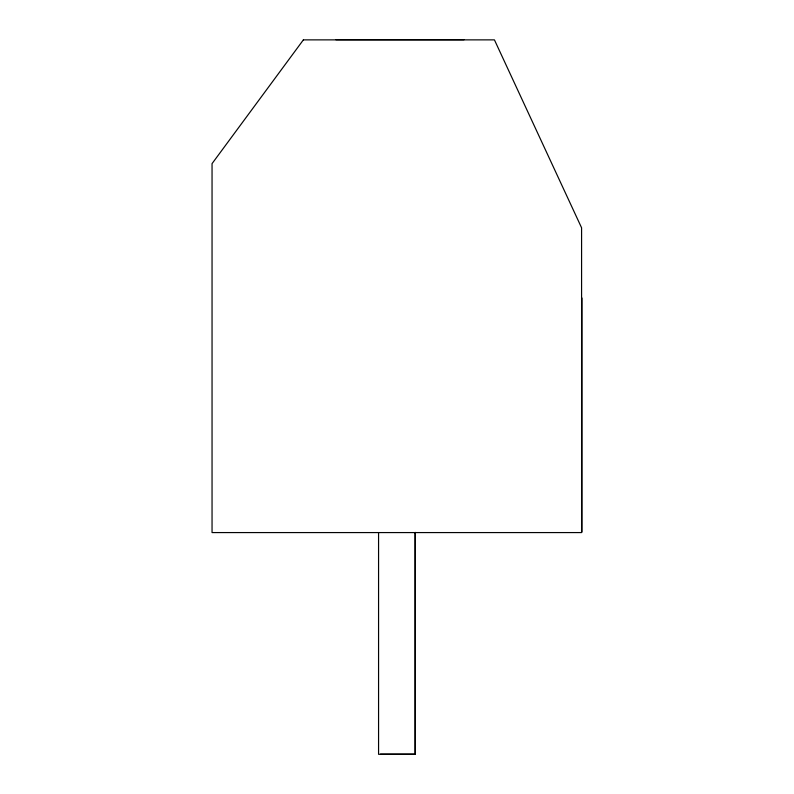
<?xml version="1.0" encoding="UTF-8"?>
<svg xmlns="http://www.w3.org/2000/svg" width="794" height="794" viewBox="0 0 794 794"><rect width="100%" height="100%" fill="white"/><g stroke="black" fill="none" stroke-linecap="round" stroke-linejoin="round"><path stroke-width="1.19" d="M335.922 39.7L464.024 39.7M380.465 754.131L415.302 754.131L415.302 532.407M581.952 297.988L581.952 532.03M415.064 532.576L415.064 754.3L378.569 754.3L378.569 532.576M303.377 39.869L212.048 163.633L212.048 532.576L581.585 532.576L581.585 227.799L494.434 39.869L303.377 39.869"/></g></svg>
